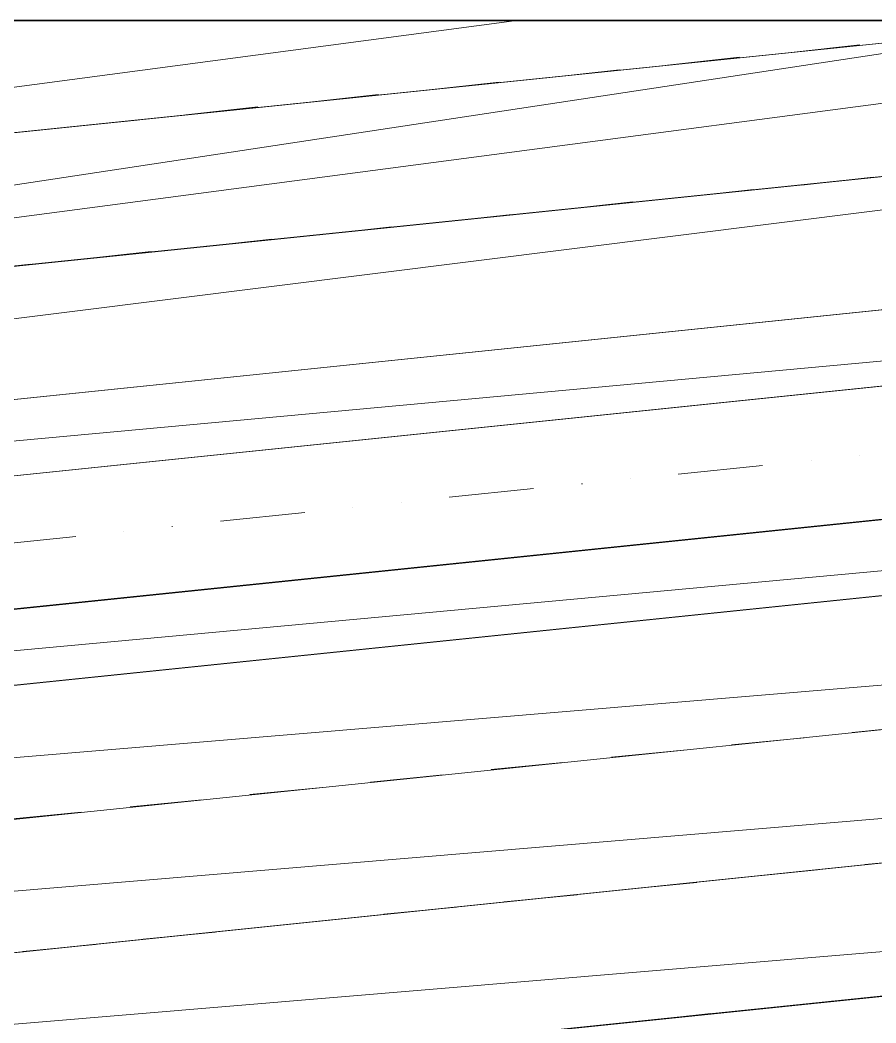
# Model space of a CAD drawing. Header units: inches. Extents: x -0.6 to 32.5, y 0.8 to 22.6.
# Drawn here: x 21.306 to 22.914, y 14.038 to 15.922 of the extents above; entities that cross this region are included whole.
import ezdxf

# ---------------------------------------------------------------- set-up
doc = ezdxf.new("R2010")
doc.units = ezdxf.units.IN
doc.header["$MEASUREMENT"] = 0
doc.layers.add('PDF_Geometry', color=7, linetype='Continuous', true_color=0xa5a5a5)

msp = doc.modelspace()

# ---------------------------------------------------------------- linework, layer by layer
at = {"layer": 'PDF_Geometry', "color": 7, "lineweight": 0}
msp.add_lwpolyline([(27.7256, 9.3289), (27.7256, 15.9222), (0.8839, 15.9222), (0.8839, 9.3289), (27.7256, 9.3289)], dxfattribs=at)
at = {"layer": 'PDF_Geometry', "color": 254, "lineweight": 0, "true_color": 0xdcdcdc}
for points in [[(25.7589, 15.9206), (14.3806, 14.4939), (14.3539, 14.7422), (25.7589, 15.9206)], [(27.0589, 15.8056), (25.7589, 15.9206), (14.3806, 14.4939), (27.0589, 15.8056)], [(17.9689, 15.3672), (18.1356, 15.1339), (23.3322, 15.9206), (17.9689, 15.3672)], [(18.1356, 15.1339), (23.3322, 15.9206), (24.1006, 15.9206), (18.1356, 15.1339)], [(24.1006, 15.9206), (25.7589, 15.9206), (18.1356, 15.1339), (24.1006, 15.9206)], [(18.4156, 15.4139), (20.9072, 15.9206), (22.2339, 15.9206), (18.4156, 15.4139)], [(22.2339, 15.9206), (23.3322, 15.9206), (18.4156, 15.4139), (22.2339, 15.9206)], [(14.3806, 14.4939), (27.0739, 15.6639), (27.0589, 15.8056), (14.3806, 14.4939)], [(14.3939, 14.3522), (14.3806, 14.4939), (27.0739, 15.6639), (14.3939, 14.3522)], [(27.1222, 15.4172), (27.1372, 15.2756), (14.3872, 14.1006), (27.1222, 15.4172)], [(27.1372, 15.2756), (14.3872, 14.1006), (14.4072, 13.9606), (27.1372, 15.2756)], [(14.4072, 13.9606), (27.1622, 15.0272), (27.1372, 15.2756), (14.4072, 13.9606)], [(14.4422, 13.7122), (14.4072, 13.9606), (27.1622, 15.0272), (14.4422, 13.7122)], [(14.4422, 13.7122), (27.1889, 14.7789), (27.1622, 15.0272), (14.4422, 13.7122)], [(14.4772, 13.4655), (14.4422, 13.7122), (27.1889, 14.7789), (14.4772, 13.4655)], [(14.4772, 13.4656), (27.2139, 14.5306), (27.1889, 14.7789), (14.4772, 13.4656)], [(14.5122, 13.2189), (14.4772, 13.4656), (27.2139, 14.5306), (14.5122, 13.2189)], [(27.0722, 14.5172), (14.6789, 12.9856), (14.5122, 13.2189), (27.0722, 14.5172)]]:
    msp.add_lwpolyline(points, dxfattribs=at)
at = {"layer": 'PDF_Geometry', "lineweight": 0}
for points in [[(0.8856, 13.0989), (27.7239, 15.8739)], [(22.7489, 15.8606), (22.8839, 15.8756)], [(22.5222, 15.8372), (22.6572, 15.8522)], [(22.2956, 15.8139), (22.4322, 15.8289)], [(22.0689, 15.7906), (22.2056, 15.8056)], [(21.8439, 15.7672), (21.9789, 15.7822)], [(21.6172, 15.7439), (21.7522, 15.7589)], [(21.3906, 15.7206), (21.5256, 15.7339)], [(0.8856, 12.9556), (27.7239, 15.7306)], [(22.7739, 15.6122), (22.9089, 15.6272)], [(22.5472, 15.5889), (22.6839, 15.6039)], [(22.3206, 15.5656), (22.4572, 15.5806)], [(22.0956, 15.5422), (22.2306, 15.5572)], [(21.8689, 15.5189), (22.0039, 15.5339)], [(21.6422, 15.4956), (21.7789, 15.5106)], [(0.8856, 12.7056), (27.7239, 15.4806)], [(21.4156, 15.4722), (21.5522, 15.4872)], [(21.1906, 15.4489), (21.3256, 15.4639)], [(0.8856, 12.5622), (27.7239, 15.3372)], [(22.7922, 15.0956), (22.7922, 15.0956)], [(22.8822, 15.1039), (22.8822, 15.1039)], [(22.5422, 15.0689), (22.7006, 15.0856)], [(22.4522, 15.0606), (22.4522, 15.0606)], [(22.1122, 15.0256), (22.2706, 15.0422)], [(22.3606, 15.0506), (22.3622, 15.0506)], [(21.9306, 15.0056), (21.9306, 15.0056)], [(22.0222, 15.0156), (22.0222, 15.0156)], [(21.6822, 14.9806), (21.8405, 14.9972)], [(21.5006, 14.9622), (21.5006, 14.9622)], [(21.5905, 14.9706), (21.5922, 14.9706)], [(21.2522, 14.9356), (21.4105, 14.9522)], [(22.8689, 14.5839), (23.0056, 14.5972)], [(22.6422, 14.5606), (22.7789, 14.5739)], [(22.4172, 14.5372), (22.5522, 14.5506)], [(22.1906, 14.5139), (22.3256, 14.5272)], [(21.9639, 14.4906), (22.1006, 14.5039)], [(21.7372, 14.4672), (21.8739, 14.4806)], [(21.5122, 14.4439), (21.6472, 14.4572)], [(21.2855, 14.4206), (21.4206, 14.4339)], [(22.8939, 14.3356), (23.0306, 14.3489)], [(22.6689, 14.3122), (22.8039, 14.3255)], [(22.4422, 14.2889), (22.5772, 14.3022)], [(22.2155, 14.2656), (22.3522, 14.2789)], [(21.9889, 14.2422), (22.1256, 14.2556)], [(21.7639, 14.2189), (21.8989, 14.2322)], [(21.5372, 14.1956), (21.6722, 14.2089)], [(21.3106, 14.1722), (21.4472, 14.1856)], [(22.6939, 14.0639), (22.8306, 14.0789)], [(22.4672, 14.0406), (22.6039, 14.0556)]]:
    msp.add_lwpolyline(points, dxfattribs=at)

doc.saveas('drawing.dxf')
